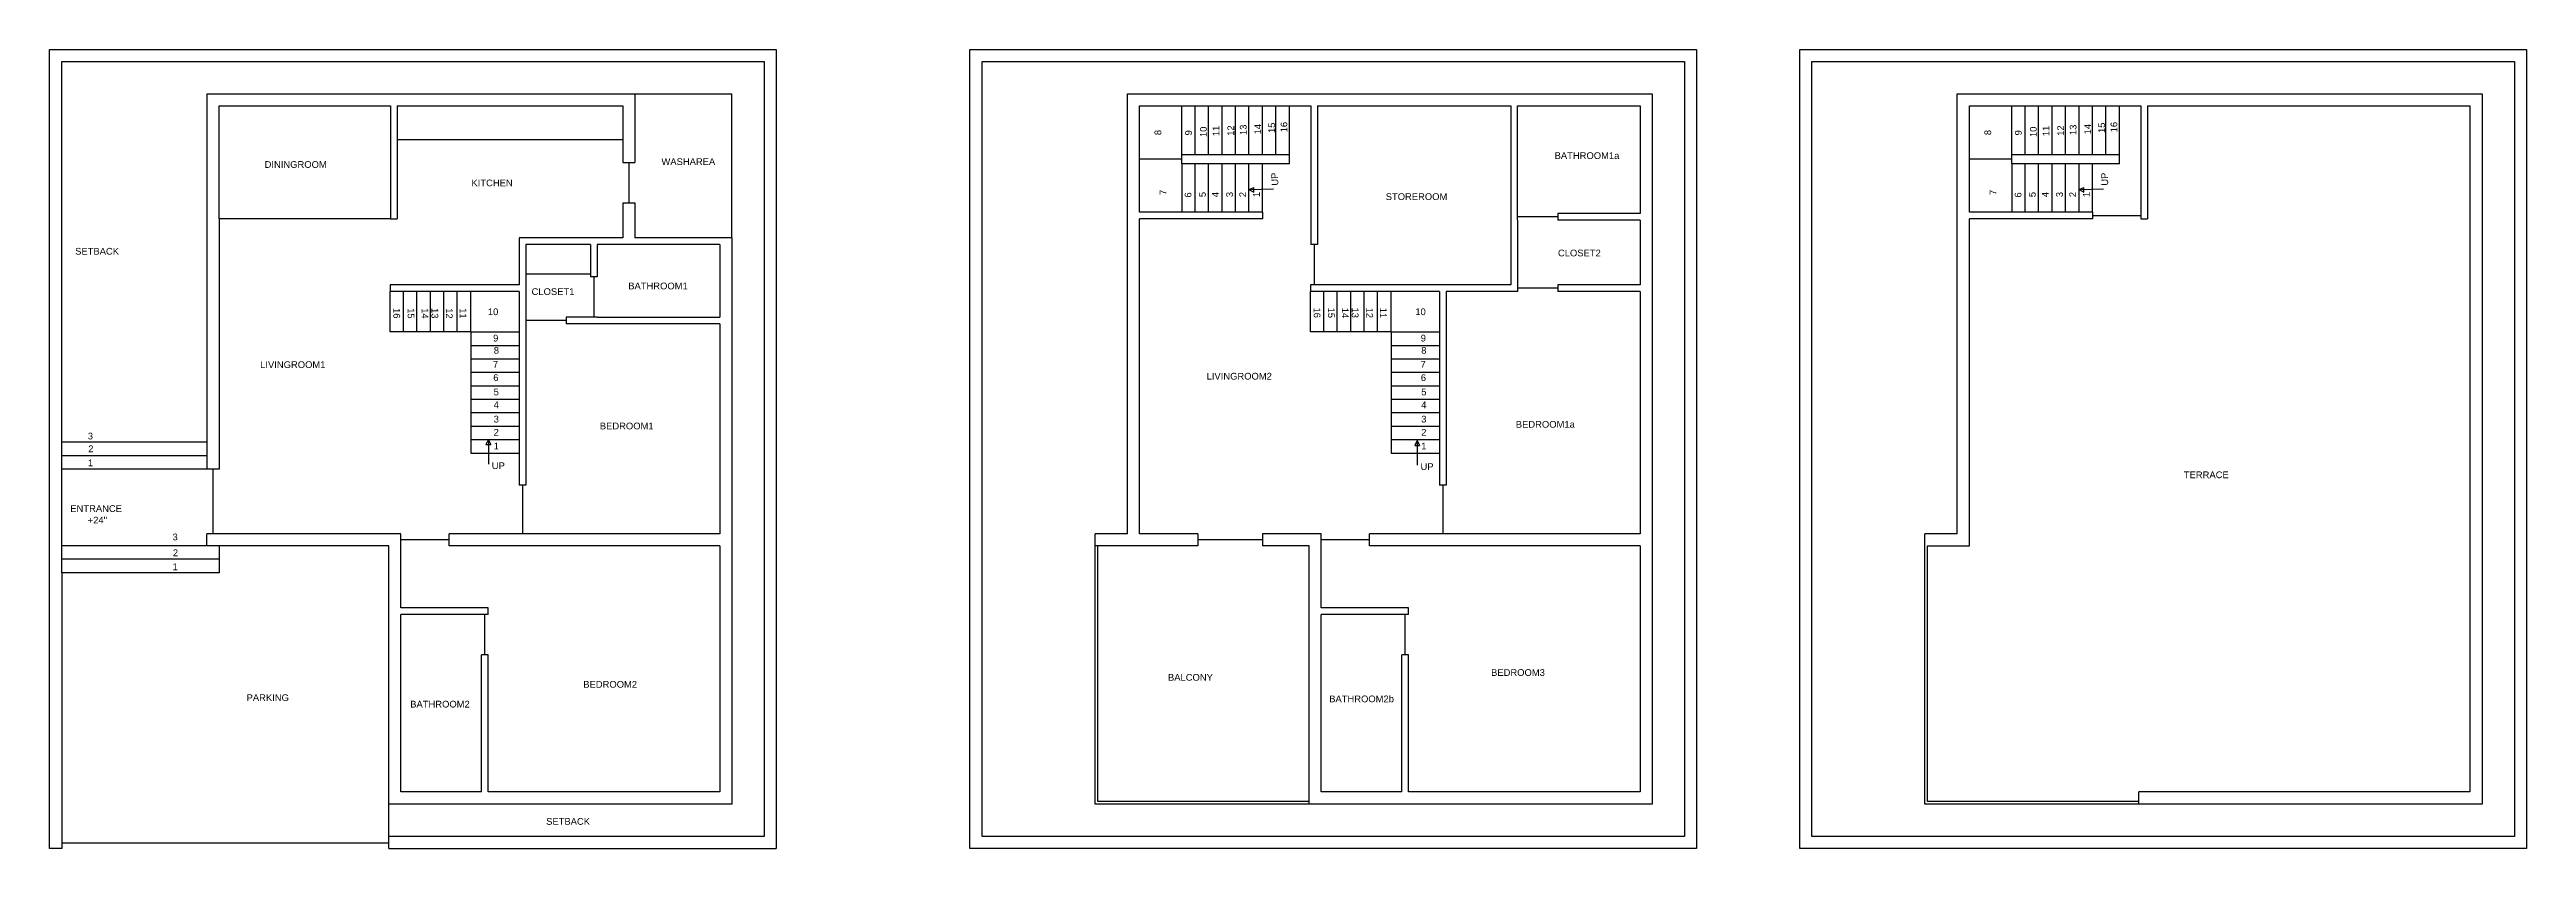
# Model space of a CAD drawing. Header units: inches. Extents: x -36 to 1804, y 5 to 599.
import ezdxf

# ---------------------------------------------------------------- set-up
doc = ezdxf.new("R2010")
doc.units = ezdxf.units.IN
doc.header["$MEASUREMENT"] = 0
for name, color, linetype in [('Balcony', 7, 'Continuous'), ('BathRoom1', 7, 'Continuous'), ('BathRoom1a', 7, 'Continuous'), ('BathRoom2', 7, 'Continuous'), ('BathRoom2b', 7, 'Continuous'), ('BedRoom1', 7, 'Continuous'), ('BedRoom1a', 7, 'Continuous'), ('BedRoom2', 7, 'Continuous'), ('BedRoom3', 7, 'Continuous'), ('Boundary', 7, 'Continuous'), ('Closet1', 7, 'Continuous'), ('Closet2', 7, 'Continuous'), ('DiningRoom', 7, 'Continuous'), ('Door2.6fD.Panel', 7, 'Continuous'), ('Door3fD.Panel', 7, 'Continuous'), ('Door4fD.Panel', 7, 'Continuous'), ('Entrance_Staircase', 7, 'Continuous'), ('Kitchen', 7, 'Continuous'), ('LivingRoom1', 7, 'Continuous'), ('LivingRoom2', 7, 'Continuous'), ('Main_gate', 7, 'Continuous'), ('Parking', 7, 'Continuous'), ('Setback', 7, 'Continuous'), ('SetBack_Stairscase', 7, 'Continuous'), ('Staircase', 7, 'Continuous'), ('Staircase_innerwall', 7, 'Continuous'), ('Staircase_outertwall', 7, 'Continuous'), ('StoreRoom', 7, 'Continuous'), ('WashArea', 7, 'Continuous')]:
    doc.layers.add(name, color=color, linetype=linetype)
doc.layers.add('Terrace', color=7, linetype='Continuous', plot=False)
doc.styles.get("Standard").update_dxf_attribs({"font": 'arial.ttf'})

msp = doc.modelspace()

# ---------------------------------------------------------------- linework, layer by layer
for p, q in [((370.7, 429.6), (365.7, 429.6)), ((1084.6, 423.6), (1084.6, 418.6)), ((347.7, 399.6), (347.7, 394.6)), ((1762.3, 229.6), (1762.3, 46.6))]:
    msp.add_line(p, q)
at = {"layer": 'Balcony'}
for p, q in [((740.6, 37.6), (740.6, 238.6)), ((817.1, 229.6), (740.6, 229.6)), ((742.6, 39.6), (742.6, 229.6)), ((817.1, 238.6), (817.1, 229.6)), ((865.1, 238.6), (865.1, 229.6)), ((899.6, 229.6), (865.1, 229.6)), ((899.6, 37.6), (899.6, 229.6)), ((899.6, 39.6), (742.6, 39.6))]:
    msp.add_line(p, q, dxfattribs=at)
at = {"layer": 'BathRoom1'}
for p, q in [((461.7, 453.6), (370.7, 453.6)), ((370.7, 453.6), (370.7, 429.6)), ((461.7, 453.6), (461.7, 399.6)), ((370.7, 399.6), (461.7, 399.6))]:
    msp.add_line(p, q, dxfattribs=at)
at = {"layer": 'BathRoom1a'}
for p, q in [((1054.6, 556.6), (1145.6, 556.6)), ((1054.6, 471.6), (1054.6, 556.6)), ((1145.6, 556.6), (1145.6, 476.6)), ((1145.6, 476.6), (1084.6, 476.6)), ((1084.6, 476.6), (1084.6, 471.6))]:
    msp.add_line(p, q, dxfattribs=at)
at = {"layer": 'BathRoom2'}
for p, q in [((289.7, 178.6), (224.7, 178.6)), ((224.7, 46.6), (224.7, 178.6)), ((284.7, 46.6), (284.7, 148.6)), ((289.7, 148.6), (284.7, 148.6)), ((284.7, 46.6), (224.7, 46.6))]:
    msp.add_line(p, q, dxfattribs=at)
at = {"layer": 'BathRoom2b'}
for p, q in [((908.6, 46.6), (908.6, 178.6)), ((973.6, 178.6), (908.6, 178.6)), ((968.6, 46.6), (968.6, 148.6)), ((973.6, 148.6), (968.6, 148.6)), ((968.6, 46.6), (908.6, 46.6))]:
    msp.add_line(p, q, dxfattribs=at)
at = {"layer": 'BedRoom1'}
for p, q in [((317.7, 394.6), (317.7, 274.6)), ((461.7, 394.6), (347.7, 394.6)), ((461.7, 394.6), (461.7, 238.6)), ((461.7, 238.6), (260.7, 238.6))]:
    msp.add_line(p, q, dxfattribs=at)
at = {"layer": 'BedRoom1a'}
for p, q in [((1084.6, 423.6), (1084.6, 418.6)), ((1001.6, 418.6), (1001.6, 274.6)), ((1054.6, 418.6), (1001.6, 418.6)), ((1145.6, 418.6), (1084.6, 418.6)), ((1145.6, 418.6), (1145.6, 238.6)), ((1001.6, 274.6), (996.6, 274.6)), ((996.6, 238.6), (944.6, 238.6)), ((1145.6, 238.6), (996.6, 238.6))]:
    msp.add_line(p, q, dxfattribs=at)
at = {"layer": 'BedRoom2'}
for p, q in [((224.7, 183.6), (224.7, 238.6)), ((260.7, 229.6), (260.7, 238.6)), ((461.7, 229.6), (260.7, 229.6)), ((461.7, 229.6), (461.7, 46.6)), ((289.7, 183.6), (224.7, 183.6)), ((289.7, 178.6), (289.7, 183.6)), ((289.7, 46.6), (289.7, 148.6)), ((461.7, 46.6), (289.7, 46.6))]:
    msp.add_line(p, q, dxfattribs=at)
at = {"layer": 'BedRoom3'}
for p, q in [((908.6, 183.6), (908.6, 238.6)), ((944.6, 229.6), (944.6, 238.6)), ((1145.6, 229.6), (944.6, 229.6)), ((1145.6, 229.6), (1145.6, 46.6)), ((973.6, 183.6), (908.6, 183.6)), ((973.6, 178.6), (973.6, 183.6)), ((973.6, 46.6), (973.6, 148.6)), ((1145.6, 46.6), (973.6, 46.6))]:
    msp.add_line(p, q, dxfattribs=at)
at = {"layer": 'Boundary'}
for p, q in [((-36.3, 4.6), (-36.3, 598.6)), ((-36.3, 598.6), (503.7, 598.6)), ((503.7, 598.6), (503.7, 4.6)), ((647.6, 4.6), (647.6, 598.6)), ((647.6, 598.6), (1187.6, 598.6)), ((656.6, 13.6), (656.6, 589.6)), ((656.6, 589.6), (1178.6, 589.6)), ((1178.6, 589.6), (1178.6, 13.6)), ((1187.6, 598.6), (1187.6, 4.6)), ((1264.3, 4.6), (1264.3, 598.6)), ((1264.3, 598.6), (1804.3, 598.6)), ((1273.3, 13.6), (1273.3, 589.6)), ((1273.3, 589.6), (1795.3, 589.6)), ((1795.3, 589.6), (1795.3, 13.6)), ((1804.3, 598.6), (1804.3, 4.6)), ((764.6, 238.6), (764.6, 565.6)), ((764.6, 565.6), (1154.6, 565.6)), ((1154.6, 565.6), (1154.6, 37.6)), ((1381.3, 238.6), (1381.3, 565.6)), ((1381.3, 565.6), (1771.3, 565.6)), ((1771.3, 565.6), (1771.3, 37.6)), ((764.6, 238.6), (740.6, 238.6)), ((1381.3, 238.6), (1357.3, 238.6)), ((1154.6, 37.6), (740.6, 37.6)), ((1771.3, 37.6), (1357.3, 37.6)), ((-27.3, 4.6), (-36.3, 4.6)), ((215.7, 4.6), (503.7, 4.6)), ((1187.6, 4.6), (647.6, 4.6)), ((1178.6, 13.6), (656.6, 13.6)), ((1804.3, 4.6), (1264.3, 4.6)), ((1795.3, 13.6), (1273.3, 13.6))]:
    msp.add_line(p, q, dxfattribs=at)
at = {"layer": 'Closet1'}
for p, q in [((317.7, 453.6), (317.7, 394.6)), ((365.7, 453.6), (317.7, 453.6)), ((365.7, 453.6), (365.7, 429.6)), ((365.7, 431.6), (317.7, 431.6)), ((370.7, 399.6), (347.7, 399.6))]:
    msp.add_line(p, q, dxfattribs=at)
at = {"layer": 'Closet2'}
for p, q in [((1054.6, 471.6), (1054.6, 418.6)), ((1145.6, 471.6), (1084.6, 471.6)), ((1145.6, 471.6), (1145.6, 423.6)), ((1145.6, 423.6), (1084.6, 423.6))]:
    msp.add_line(p, q, dxfattribs=at)
at = {"layer": 'DiningRoom'}
for p, q in [((89.7, 472.6), (89.7, 556.6)), ((89.7, 556.6), (217.1, 556.6)), ((217.1, 556.6), (217.1, 472.6)), ((217.1, 472.6), (89.7, 472.6)), ((217.1, 472.6), (222.1, 472.6))]:
    msp.add_line(p, q, dxfattribs=at)
at = {"layer": 'Door2.6fD.Panel'}
for p, q in [((394.2, 514.6), (394.2, 484.6)), ((1084.6, 474.1), (1054.6, 474.1)), ((903.5, 453.6), (903.5, 423.6)), ((368.2, 429.6), (368.2, 399.6)), ((1084.6, 421.1), (1054.6, 421.1)), ((347.7, 397.1), (317.7, 397.1)), ((287.2, 148.6), (287.2, 178.6)), ((971.1, 148.6), (971.1, 178.6))]:
    msp.add_line(p, q, dxfattribs=at)
at = {"layer": 'Door3fD.Panel'}
for p, q in [((1481.8, 475.1), (1517.8, 475.1)), ((315.2, 274.6), (315.2, 238.6)), ((999.1, 274.6), (999.1, 238.6)), ((260.7, 234.1), (224.7, 234.1)), ((944.6, 234.1), (908.6, 234.1))]:
    msp.add_line(p, q, dxfattribs=at)
at = {"layer": 'Door4fD.Panel'}
for p, q in [((85, 286.6), (85, 238.6)), ((865.1, 234.1), (817.1, 234.1))]:
    msp.add_line(p, q, dxfattribs=at)
at = {"layer": 'Entrance_Staircase'}
for p, q in [((-27.3, 209.6), (-27.3, 286.6)), ((89.7, 286.6), (80.7, 286.6)), ((89.7, 229.6), (-27.3, 229.6)), ((80.6, 229.6), (80.6, 238.5)), ((89.7, 229.6), (89.7, 209.6)), ((89.7, 219.6), (-27.3, 219.6)), ((89.7, 209.6), (-27.3, 209.6))]:
    msp.add_line(p, q, dxfattribs=at)
at = {"layer": 'Kitchen'}
for p, q in [((222.1, 556.6), (222.1, 472.6)), ((222.1, 556.6), (389.7, 556.6)), ((389.7, 556.6), (389.7, 514.6)), ((222.1, 531.6), (389.7, 531.6)), ((389.7, 514.6), (398.7, 514.6)), ((389.7, 484.6), (398.7, 484.6)), ((389.7, 484.6), (389.7, 458.6)), ((312.7, 458.6), (312.7, 423.6)), ((389.7, 458.6), (312.7, 458.6)), ((312.7, 423.6), (216.7, 423.6))]:
    msp.add_line(p, q, dxfattribs=at)
at = {"layer": 'LivingRoom1'}
for p, q in [((89.7, 472.6), (89.7, 286.6)), ((224.7, 238.6), (80.6, 238.6))]:
    msp.add_line(p, q, dxfattribs=at)
at = {"layer": 'LivingRoom2'}
for p, q in [((865, 472.6), (773.6, 472.6)), ((773.6, 238.6), (773.6, 472.6)), ((817.1, 238.6), (773.6, 238.6)), ((908.6, 238.6), (865.1, 238.6))]:
    msp.add_line(p, q, dxfattribs=at)
at = {"layer": 'Main_gate'}
msp.add_line((215.7, 8.6), (-27.3, 8.6), dxfattribs=at)
at = {"layer": 'Parking'}
for p, q in [((215.7, 229.6), (89.7, 229.6)), ((215.7, 4.6), (215.7, 229.6)), ((-27.3, 209.6), (-27.3, 4.6))]:
    msp.add_line(p, q, dxfattribs=at)
at = {"layer": 'Setback'}
for p, q in [((-27.3, 286.6), (-27.3, 589.6)), ((-27.3, 589.6), (494.7, 589.6)), ((494.7, 589.6), (494.7, 13.6)), ((80.7, 565.6), (398.7, 565.6)), ((80.7, 286.6), (80.7, 565.6)), ((470.7, 458.6), (470.7, 37.6)), ((470.7, 37.6), (215.7, 37.6)), ((494.7, 13.6), (215.7, 13.6))]:
    msp.add_line(p, q, dxfattribs=at)
at = {"layer": 'SetBack_Stairscase'}
for p, q in [((80.7, 306.6), (-27.3, 306.6)), ((80.7, 296.6), (-27.3, 296.6)), ((80.7, 286.6), (-27.3, 286.6))]:
    msp.add_line(p, q, dxfattribs=at)
at = {"layer": 'Staircase'}
for p, q in [((805, 520.6), (805, 556.6)), ((815, 520.6), (815, 556.6)), ((825, 520.6), (825, 556.6)), ((835, 520.6), (835, 556.6)), ((845, 520.6), (845, 556.6)), ((855, 520.6), (855, 556.6)), ((865, 520.6), (865, 556.6)), ((875, 520.6), (875, 556.6)), ((885, 520.6), (885, 556.6)), ((1421.8, 520.6), (1421.8, 556.6)), ((1431.8, 520.6), (1431.8, 556.6)), ((1441.8, 520.6), (1441.8, 556.6)), ((1451.8, 520.6), (1451.8, 556.6)), ((1461.8, 520.6), (1461.8, 556.6)), ((1471.8, 520.6), (1471.8, 556.6)), ((1481.8, 520.6), (1481.8, 556.6)), ((1491.8, 520.6), (1491.8, 556.6)), ((1501.8, 520.6), (1501.8, 556.6)), ((805, 517.1), (773.6, 517.1)), ((1421.8, 517.1), (1390.3, 517.1)), ((805, 513.6), (805, 477.6)), ((815, 477.6), (815, 513.6)), ((815, 477.6), (815, 513.6)), ((825, 477.6), (825, 513.6)), ((825, 477.6), (825, 513.6)), ((835, 477.6), (835, 513.6)), ((835, 477.6), (835, 513.6)), ((845, 477.6), (845, 513.6)), ((845, 477.6), (845, 513.6)), ((855, 477.6), (855, 513.6)), ((855, 477.6), (855, 513.6)), ((865, 477.6), (865, 513.6)), ((865, 477.6), (865, 513.6)), ((1421.8, 513.6), (1421.8, 477.6)), ((1431.8, 477.6), (1431.8, 513.6)), ((1431.8, 477.6), (1431.8, 513.6)), ((1441.8, 477.6), (1441.8, 513.6)), ((1441.8, 477.6), (1441.8, 513.6)), ((1451.8, 477.6), (1451.8, 513.6)), ((1451.8, 477.6), (1451.8, 513.6)), ((1461.8, 477.6), (1461.8, 513.6)), ((1461.8, 477.6), (1461.8, 513.6)), ((1471.8, 477.6), (1471.8, 513.6)), ((1471.8, 477.6), (1471.8, 513.6)), ((1481.8, 477.6), (1481.8, 513.6)), ((1481.8, 477.6), (1481.8, 513.6)), ((855, 494.4), (858.5, 496.1)), ((855, 494.4), (873.3, 494.9)), ((855, 494.4), (858.6, 492.6)), ((858.6, 492.6), (858.5, 496.1)), ((1471.8, 494.4), (1475.3, 496.1)), ((1471.8, 494.4), (1490.1, 494.9)), ((1471.8, 494.4), (1475.4, 492.6)), ((1475.4, 492.6), (1475.3, 496.1)), ((865, 477.6), (865, 472.6)), ((1481.8, 477.6), (1481.8, 472.6)), ((216.7, 423.6), (216.7, 418.6)), ((216.7, 388.6), (216.7, 418.6)), ((226.7, 388.6), (226.7, 418.6)), ((236.7, 388.6), (236.7, 418.6)), ((246.7, 388.6), (246.7, 418.6)), ((256.7, 388.6), (256.7, 418.6)), ((266.7, 388.6), (266.7, 418.6)), ((276.7, 388.6), (276.7, 418.6)), ((900.6, 388.6), (900.6, 418.6)), ((910.6, 388.6), (910.6, 418.6)), ((920.6, 388.6), (920.6, 418.6)), ((930.6, 388.6), (930.6, 418.6)), ((940.6, 388.6), (940.6, 418.6)), ((950.6, 388.6), (950.6, 418.6)), ((960.6, 388.6), (960.6, 418.6)), ((276.7, 388.6), (312.7, 388.6)), ((960.6, 388.6), (996.6, 388.6)), ((276.7, 378.6), (312.7, 378.6)), ((276.7, 368.6), (312.7, 368.6)), ((960.6, 378.6), (996.6, 378.6)), ((960.6, 368.6), (996.6, 368.6)), ((276.7, 358.6), (312.7, 358.6)), ((960.6, 358.6), (996.6, 358.6)), ((276.7, 348.6), (312.7, 348.6)), ((276.7, 338.6), (312.7, 338.6)), ((960.6, 348.6), (996.6, 348.6)), ((960.6, 338.6), (996.6, 338.6)), ((276.7, 328.6), (312.7, 328.6)), ((276.7, 318.6), (312.7, 318.6)), ((960.6, 328.6), (996.6, 328.6)), ((960.6, 318.6), (996.6, 318.6)), ((276.7, 308.6), (312.7, 308.6)), ((276.7, 298.6), (312.7, 298.6)), ((289.9, 308.5), (288, 304.9)), ((288, 304.9), (291.5, 304.9)), ((289.9, 308.5), (289.9, 290.2)), ((289.9, 308.5), (291.5, 304.9)), ((960.6, 308.6), (996.6, 308.6)), ((960.6, 298.6), (996.6, 298.6)), ((980.1, 307.8), (978.2, 304.2)), ((978.2, 304.2), (981.7, 304.2)), ((980.1, 307.8), (980.1, 289.5)), ((980.1, 307.8), (981.7, 304.2)), ((317.7, 274.6), (312.7, 274.6))]:
    msp.add_line(p, q, dxfattribs=at)
at = {"layer": 'Staircase_innerwall'}
for p, q in [((805, 520.6), (885, 520.6)), ((805, 513.6), (805, 520.6)), ((885, 513.6), (885, 520.6)), ((1421.8, 520.6), (1501.8, 520.6)), ((1421.8, 513.6), (1421.8, 520.6)), ((1501.8, 513.6), (1501.8, 520.6)), ((885, 513.6), (805, 513.6)), ((1501.8, 513.6), (1421.8, 513.6)), ((276.7, 388.6), (216.7, 388.6)), ((276.7, 388.6), (276.7, 298.6)), ((960.6, 388.6), (900.6, 388.6)), ((960.6, 388.6), (960.6, 298.6))]:
    msp.add_line(p, q, dxfattribs=at)
at = {"layer": 'Staircase_outertwall'}
for p, q in [((773.6, 477.6), (773.6, 556.6)), ((773.6, 556.6), (901, 556.6)), ((901, 556.6), (901, 453.6)), ((1390.3, 477.6), (1390.3, 556.6)), ((1390.3, 556.6), (1517.8, 556.6)), ((1517.8, 556.6), (1517.8, 472.6)), ((865, 477.6), (773.6, 477.6)), ((1481.8, 477.6), (1390.3, 477.6)), ((312.7, 418.6), (216.7, 418.6)), ((312.7, 418.6), (312.7, 274.6)), ((996.6, 418.6), (900.6, 418.6)), ((996.6, 418.6), (996.6, 274.6))]:
    msp.add_line(p, q, dxfattribs=at)
at = {"layer": 'StoreRoom'}
for p, q in [((906, 556.6), (1049.6, 556.6)), ((906, 556.6), (906, 453.6)), ((1049.6, 556.6), (1049.6, 423.6)), ((906, 453.6), (901, 453.6)), ((900.6, 423.6), (900.6, 418.6)), ((1049.6, 423.6), (900.6, 423.6))]:
    msp.add_line(p, q, dxfattribs=at)
at = {"layer": 'Terrace'}
for p, q in [((1522.8, 556.6), (1762.3, 556.6)), ((1522.8, 556.6), (1522.8, 472.6)), ((1762.3, 556.6), (1762.3, 46.6)), ((1481.8, 472.6), (1390.3, 472.6)), ((1390.3, 229.6), (1390.3, 472.6)), ((1517.8, 472.6), (1522.8, 472.6)), ((1357.3, 37.6), (1357.3, 238.6)), ((1359.3, 39.6), (1359.3, 229.6)), ((1359.3, 229.6), (1390.3, 229.6)), ((1516.3, 39.6), (1359.3, 39.6)), ((1762.3, 46.6), (1516.3, 46.6)), ((1516.3, 37.6), (1516.3, 46.6))]:
    msp.add_line(p, q, dxfattribs=at)
at = {"layer": 'WashArea'}
for p, q in [((398.7, 565.6), (398.7, 514.6)), ((398.7, 565.6), (470.7, 565.6)), ((470.7, 458.6), (470.7, 565.6)), ((398.7, 484.6), (398.7, 458.6)), ((470.7, 458.6), (398.7, 458.6))]:
    msp.add_line(p, q, dxfattribs=at)

# ---------------------------------------------------------------- texts
at = {"layer": 'Balcony', "insert": (794.8, 134.3), "char_height": 5, "width": 33.942, "attachment_point": 1}
msp.add_mtext('BALCONY', dxfattribs=at)
at = {"layer": 'BathRoom1', "insert": (393.7, 425.3), "char_height": 5, "width": 33.801, "attachment_point": 1}
msp.add_mtext('BATHROOM1', dxfattribs=at)
at = {"layer": 'BathRoom1a', "insert": (1082.1, 522.2), "char_height": 5, "width": 37.325, "attachment_point": 1}
msp.add_mtext('BATHROOM1a', dxfattribs=at)
at = {"layer": 'BathRoom2', "insert": (231.7, 114.4), "char_height": 5, "width": 33.942, "attachment_point": 1}
msp.add_mtext('BATHROOM2', dxfattribs=at)
at = {"layer": 'BathRoom2b', "insert": (914.6, 118.3), "char_height": 5, "width": 33.942, "attachment_point": 1}
msp.add_mtext('BATHROOM2b', dxfattribs=at)
at = {"layer": 'BedRoom1', "insert": (372.6, 321.2), "char_height": 5, "width": 33.942, "attachment_point": 1}
msp.add_mtext('BEDROOM1', dxfattribs=at)
at = {"layer": 'BedRoom1a', "insert": (1053.3, 322.4), "char_height": 5, "width": 39.304, "attachment_point": 1}
msp.add_mtext('BEDROOM1a', dxfattribs=at)
at = {"layer": 'BedRoom2', "insert": (360.3, 129.1), "char_height": 5, "width": 33.942, "attachment_point": 1}
msp.add_mtext('BEDROOM2', dxfattribs=at)
at = {"layer": 'BedRoom3', "insert": (1034.9, 137.9), "char_height": 5, "width": 33.942, "attachment_point": 1}
msp.add_mtext('BEDROOM3', dxfattribs=at)
at = {"layer": 'Closet1', "insert": (321.9, 421.1), "char_height": 5, "width": 33.942, "attachment_point": 1}
msp.add_mtext('CLOSET1', dxfattribs=at)
at = {"layer": 'Closet2', "insert": (1084.6, 449.8), "char_height": 5, "width": 33.801, "attachment_point": 1}
msp.add_mtext('CLOSET2', dxfattribs=at)
at = {"layer": 'DiningRoom', "insert": (123.5, 515.6), "char_height": 5, "width": 44.953, "attachment_point": 1}
msp.add_mtext('DININGROOM', dxfattribs=at)
at = {"layer": 'Entrance_Staircase', "char_height": 5, "width": 33.942, "attachment_point": 1}
for s, insert in [('ENTRANCE', (-20.9, 259.8)), ("+24''", (-8, 251.2)), ('3', (55.1, 238.7)), ('2', (55.3, 226.9)), ('1', (55.1, 216.5))]:
    msp.add_mtext(s, dxfattribs=dict(at, insert=insert))
at = {"layer": 'Kitchen', "insert": (277.2, 501.9), "char_height": 5, "width": 33.942, "attachment_point": 1}
msp.add_mtext('KITCHEN', dxfattribs=at)
at = {"layer": 'LivingRoom1', "insert": (120.2, 366.8), "char_height": 5, "width": 33.942, "attachment_point": 1}
msp.add_mtext('LIVINGROOM1', dxfattribs=at)
at = {"layer": 'LivingRoom2', "insert": (823.5, 358.2), "char_height": 5, "width": 33.942, "attachment_point": 1}
msp.add_mtext('LIVINGROOM2', dxfattribs=at)
at = {"layer": 'Parking', "insert": (110.1, 119.2), "char_height": 5, "width": 33.942, "attachment_point": 1}
msp.add_mtext('PARKING', dxfattribs=at)
at = {"layer": 'Setback', "char_height": 5, "width": 33.942, "attachment_point": 1}
for insert in [(-17.3, 451.1), (332.7, 27.2)]:
    msp.add_mtext('SETBACK', dxfattribs=dict(at, insert=insert))
at = {"layer": 'SetBack_Stairscase', "char_height": 5, "width": 33.942, "attachment_point": 1}
for s, insert in [('3', (-7.9, 313.7)), ('2', (-7.6, 304.2)), ('1', (-7.8, 293.8))]:
    msp.add_mtext(s, dxfattribs=dict(at, insert=insert))
at = {"layer": 'Staircase', "char_height": 5}
for s, insert, width, attachment_point, rotation in [('8', (784.8, 538.8), 33.942, 3, 90), ('9', (807.5, 538.6), 33.942, 3, 90), ('10', (823.7, 533.5), 33.942, 7, 90), ('11', (833, 534.2), 33.942, 7, 90), ('12', (844, 534.4), 33.942, 7, 90), ('13', (853.3, 535), 33.942, 7, 90), ('14', (864, 535.5), 33.942, 7, 90), ('15', (874.4, 536.5), 33.942, 7, 90), ('16', (883.6, 537), 33.942, 7, 90), ('8', (1401.5, 538.8), 33.942, 3, 90), ('9', (1424.2, 538.6), 33.942, 3, 90), ('10', (1440.4, 533.5), 33.942, 7, 90), ('11', (1449.8, 534.2), 33.942, 7, 90), ('12', (1460.7, 534.4), 33.942, 7, 90), ('13', (1470, 535), 33.942, 7, 90), ('14', (1480.7, 535.5), 33.942, 7, 90), ('15', (1491.2, 536.5), 33.942, 7, 90), ('16', (1500.3, 537), 33.942, 7, 90), ('UP', (871.8, 497.3), 33.942, 1, 91.4459), ('UP', (1488.5, 497.3), 33.942, 1, 91.4459), ('7', (788.7, 490.4), 50.589, 1, 90), ('6', (807.2, 488.5), 33.942, 1, 90), ('5', (817.9, 488.8), 33.942, 1, 90), ('4', (827.5, 488.8), 33.942, 1, 90), ('3', (838.1, 488.8), 33.942, 1, 90), ('2', (847.8, 488.8), 33.942, 1, 90), ('1', (858.1, 488.8), 33.942, 1, 90), ('7', (1405.4, 490.4), 50.589, 1, 90), ('6', (1424, 488.5), 33.942, 1, 90), ('5', (1434.6, 488.8), 33.942, 1, 90), ('4', (1444.2, 488.8), 33.942, 1, 90), ('3', (1454.8, 488.8), 33.942, 1, 90), ('2', (1464.6, 488.8), 33.942, 1, 90), ('1', (1474.8, 488.8), 33.942, 1, 90), ('16', (224.2, 406.4), 33.942, 1, 270), ('15', (234.8, 406.3), 33.942, 1, 270), ('14', (245.1, 406.3), 33.942, 1, 270), ('13', (252.5, 406.4), 33.942, 1, 270), ('12', (263.2, 406.3), 33.942, 1, 270), ('11', (273.5, 406.3), 33.942, 1, 270), ('16', (908.1, 406.8), 33.942, 1, 270), ('15', (918.7, 406.7), 33.942, 1, 270), ('14', (929, 406.6), 33.942, 1, 270), ('13', (936.4, 406.8), 33.942, 1, 270), ('12', (947.1, 406.7), 33.942, 1, 270), ('11', (957.4, 406.6), 33.942, 1, 270)]:
    msp.add_mtext(s, dxfattribs=dict(at, insert=insert, width=width, attachment_point=attachment_point, rotation=rotation))
at = {"layer": 'Staircase', "char_height": 5, "width": 33.942, "attachment_point": 1}
for s, insert in [('10', (289.4, 406.1)), ('10', (978.6, 406.1)), ('9', (293.3, 386.5)), ('9', (982.6, 386.5)), ('8', (293.8, 377.4)), ('8', (983, 377.4)), ('7', (293.2, 367.1)), ('6', (293.4, 357.1)), ('7', (982.5, 367.1)), ('6', (982.7, 357.1)), ('4', (293.7, 336.9)), ('5', (293.7, 346.5)), ('4', (983, 336.9)), ('5', (983, 346.5)), ('3', (293.7, 326.3)), ('2', (293.7, 316.5)), ('3', (983, 326.3)), ('2', (983, 316.5)), ('1', (293.7, 306.3)), ('1', (983, 306.3)), ('UP', (292.3, 291.7)), ('UP', (982.5, 291))]:
    msp.add_mtext(s, dxfattribs=dict(at, insert=insert))
at = {"layer": 'StoreRoom', "insert": (956.6, 491.7), "char_height": 5, "width": 33.942, "attachment_point": 1}
msp.add_mtext('STOREROOM', dxfattribs=at)
at = {"layer": 'Terrace', "insert": (1549.7, 284.9), "char_height": 5, "width": 33.801, "attachment_point": 1}
msp.add_mtext('TERRACE', dxfattribs=at)
at = {"layer": 'WashArea', "insert": (418.4, 517.7), "char_height": 5, "width": 33.942, "attachment_point": 1}
msp.add_mtext('WASHAREA', dxfattribs=at)

doc.saveas('drawing.dxf')
